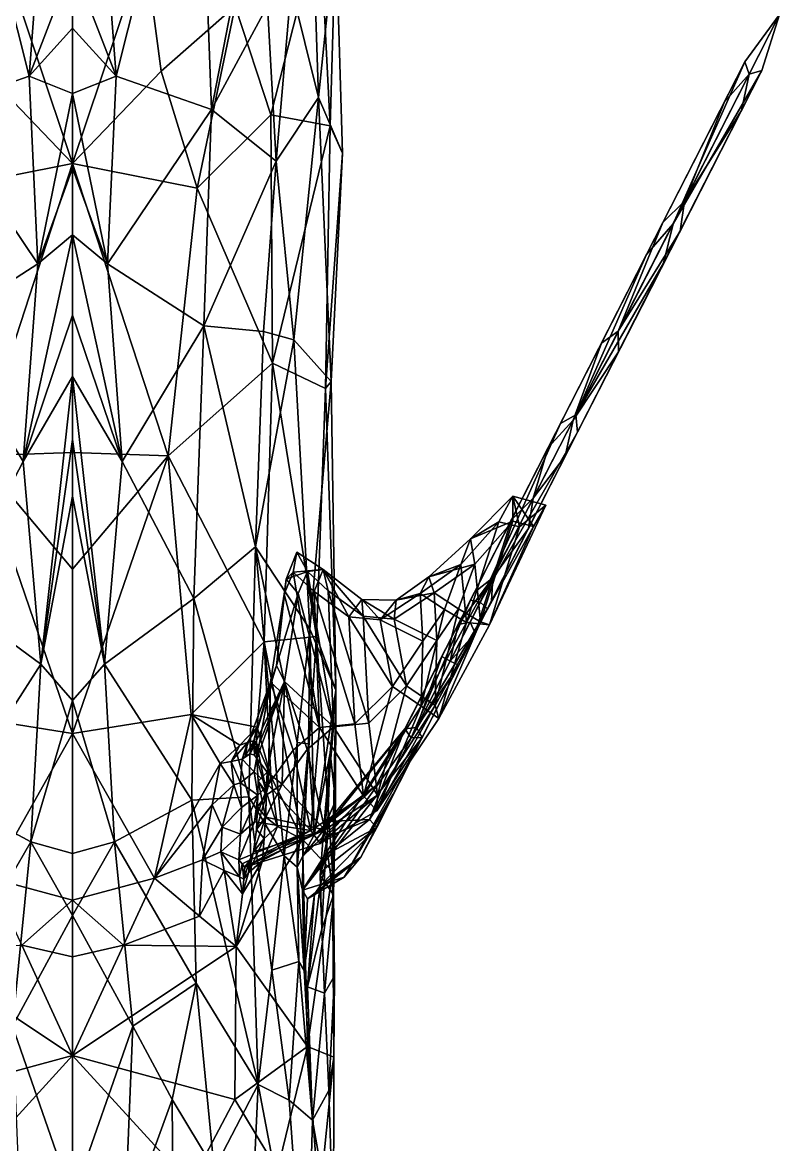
# Model space of a CAD drawing. Extents: x -0.15 to 0.15, y -0.47 to 0.85.
# Drawn here: x -0.011 to 0.1545, y -0.1722 to 0.0731 of the extents above; entities that cross this region are included whole.
import ezdxf

# ---------------------------------------------------------------- set-up
doc = ezdxf.new("R2010")
doc.units = 0
doc.layers.add('TUNA$LWO', color=1, linetype='CONTINUOUS')

msp = doc.modelspace()

# ---------------------------------------------------------------- linework, layer by layer
at = {"layer": 'TUNA$LWO'}
for points in [[(-0.02747, 0.13259, 0.13223), (-0.03038, 0.05407, 0.1362), (-0.00953, 0.06138, 0.15186)], [(-0.00591, 0.10879, 0.15127), (-0.02747, 0.13259, 0.13223), (-0.00953, 0.06138, 0.15186)], [(0.02747, 0.13259, 0.13223), (0.00591, 0.10879, 0.15127), (0.00953, 0.06138, 0.15186)], [(0.03038, 0.05407, 0.1362), (0.02747, 0.13259, 0.13223), (0.00953, 0.06138, 0.15186)], [(0.03038, 0.05407, 0.1362), (0.03942, 0.10058, 0.11634), (0.02747, 0.13259, 0.13223)], [(0.04775, 0.08079, 0.07328), (0.05374, 0.05671, 0.0304), (0.05166, 0.12051, 0.05011)], [(0.05374, 0.05671, 0.0304), (0.05756, 0.09347, -0.01357), (0.05166, 0.12051, 0.05011)], [(-0.00953, 0.06138, 0.15186), (0, 0.08597, 0.1848), (-0.00591, 0.10879, 0.15127)], [(0, 0.08597, 0.1848), (0.00953, 0.06138, 0.15186), (0.00591, 0.10879, 0.15127)], [(0.04261, 0.07676, 0.10163), (0.03942, 0.10058, 0.11634), (0.03038, 0.05407, 0.1362)], [(0, 0.0423, -0.14321), (-0.01579, 0.0894, -0.13267), (0, 0.10041, -0.13675)], [(0.01579, 0.0894, -0.13267), (0, 0.0423, -0.14321), (0, 0.10041, -0.13675)], [(0.0433, 0.05291, -0.10479), (0.03556, 0.07664, -0.12152), (0.05407, 0.09502, -0.07516)], [(0.05626, 0.05048, -0.06832), (0.0433, 0.05291, -0.10479), (0.05407, 0.09502, -0.07516)], [(0.05901, 0.04454, -0.02326), (0.05756, 0.09347, -0.01357), (0.05374, 0.05671, 0.0304)], [(0.05407, 0.09502, -0.07516), (0.05756, 0.09347, -0.01357), (0.05626, 0.05048, -0.06832)], [(0.05756, 0.09347, -0.01357), (0.05901, 0.04454, -0.02326), (0.05626, 0.05048, -0.06832)], [(-0.01579, 0.0894, -0.13267), (0, 0.0423, -0.14321), (-0.01938, 0.06244, -0.13326)], [(0, 0.0423, -0.14321), (0.01579, 0.0894, -0.13267), (0.01938, 0.06244, -0.13326)], [(0.03556, 0.07664, -0.12152), (0.01938, 0.06244, -0.13326), (0.01579, 0.0894, -0.13267)], [(0, 0.08597, 0.1848), (-0.00953, 0.06138, 0.15186), (0, 0.07188, 0.19219)], [(0.00953, 0.06138, 0.15186), (0, 0.08597, 0.1848), (0, 0.07188, 0.19219)], [(0.04448, 0.0428, 0.08713), (0.04775, 0.08079, 0.07328), (0.04261, 0.07676, 0.10163)], [(0.04448, 0.0428, 0.08713), (0.05374, 0.05671, 0.0304), (0.04775, 0.08079, 0.07328)], [(0.01938, 0.06244, -0.13326), (0.03556, 0.07664, -0.12152), (0.02723, 0.03691, -0.12889)], [(0.03556, 0.07664, -0.12152), (0.0433, 0.05291, -0.10479), (0.02723, 0.03691, -0.12889)], [(0.03038, 0.05407, 0.1362), (0.04448, 0.0428, 0.08713), (0.04261, 0.07676, 0.10163)], [(0.13124, 0.0291, 0.0443), (0.15453, 0.07481, 0.03822), (0.14695, 0.06453, 0.03646)], [(0.15453, 0.07481, 0.03822), (0.13124, 0.0291, 0.0443), (0.15067, 0.06263, 0.03646)], [(0.14695, 0.06453, 0.03646), (0.15453, 0.07481, 0.03822), (0.14789, 0.06177, 0.02557)], [(0.14789, 0.06177, 0.02557), (0.15453, 0.07481, 0.03822), (0.15067, 0.06263, 0.03646)], [(0, 0.05761, 0.20158), (0, 0.07188, 0.19219), (-0.00953, 0.06138, 0.15186)], [(0, 0.07188, 0.19219), (0, 0.05761, 0.20158), (0.00953, 0.06138, 0.15186)], [(0.14695, 0.06453, 0.03646), (0.12546, 0.02236, 0.03844), (0.13124, 0.0291, 0.0443)], [(0.14695, 0.06453, 0.03646), (0.14247, 0.05574, 0.02858), (0.12546, 0.02236, 0.03844)], [(0.14247, 0.05574, 0.02858), (0.14695, 0.06453, 0.03646), (0.14789, 0.06177, 0.02557)], [(-0.03038, 0.05407, 0.1362), (-0.00762, 0.02038, 0.15284), (-0.00953, 0.06138, 0.15186)], [(-0.02723, 0.03691, -0.12889), (-0.01938, 0.06244, -0.13326), (0, 0.0423, -0.14321)], [(-0.00762, 0.02038, 0.15284), (0, 0.05761, 0.20158), (-0.00953, 0.06138, 0.15186)], [(0.01938, 0.06244, -0.13326), (0.02723, 0.03691, -0.12889), (0, 0.0423, -0.14321)], [(0, 0.05761, 0.20158), (0.00762, 0.02038, 0.15284), (0.00953, 0.06138, 0.15186)], [(0.00762, 0.02038, 0.15284), (0.03038, 0.05407, 0.1362), (0.00953, 0.06138, 0.15186)], [(0.13124, 0.0291, 0.0443), (0.12919, 0.02046, 0.03844), (0.15067, 0.06263, 0.03646)], [(0.1462, 0.05384, 0.02858), (0.15067, 0.06263, 0.03646), (0.12919, 0.02046, 0.03844)], [(0.14247, 0.05574, 0.02858), (0.14789, 0.06177, 0.02557), (0.13377, 0.03406, 0.02027)], [(0.13377, 0.03406, 0.02027), (0.14789, 0.06177, 0.02557), (0.1462, 0.05384, 0.02858)], [(0.15067, 0.06263, 0.03646), (0.1462, 0.05384, 0.02858), (0.14789, 0.06177, 0.02557)], [(0, 0.05761, 0.20158), (-0.00762, 0.02038, 0.15284), (0, 0.04126, 0.21062)], [(0.00762, 0.02038, 0.15284), (0, 0.05761, 0.20158), (0, 0.04126, 0.21062)], [(0.04448, 0.0428, 0.08713), (0.04832, 0.00371, 0.05593), (0.05374, 0.05671, 0.0304)], [(0.05374, 0.05671, 0.0304), (0.04832, 0.00371, 0.05593), (0.05654, -0.00538, -0.00304)], [(0.05654, -0.00538, -0.00304), (0.05901, 0.04454, -0.02326), (0.05374, 0.05671, 0.0304)], [(-0.03038, 0.05407, 0.1362), (-0.02867, 0.00678, 0.13752), (-0.00762, 0.02038, 0.15284)], [(0.02867, 0.00678, 0.13752), (0.03038, 0.05407, 0.1362), (0.00762, 0.02038, 0.15284)], [(0.02867, 0.00678, 0.13752), (0.04448, 0.0428, 0.08713), (0.03038, 0.05407, 0.1362)], [(0.14247, 0.05574, 0.02858), (0.12904, 0.02939, 0.02463), (0.12546, 0.02236, 0.03844)], [(0.12904, 0.02939, 0.02463), (0.14247, 0.05574, 0.02858), (0.13377, 0.03406, 0.02027)], [(0.02723, 0.03691, -0.12889), (0.0433, 0.05291, -0.10479), (0.0437, -0.00137, -0.10881)], [(0.0437, -0.00137, -0.10881), (0.0433, 0.05291, -0.10479), (0.05626, 0.05048, -0.06832)], [(0.13277, 0.02749, 0.02463), (0.1462, 0.05384, 0.02858), (0.12919, 0.02046, 0.03844)], [(0.1462, 0.05384, 0.02858), (0.13277, 0.02749, 0.02463), (0.13377, 0.03406, 0.02027)], [(0.05526, -0.0069, -0.05713), (0.0437, -0.00137, -0.10881), (0.05626, 0.05048, -0.06832)], [(0.05901, 0.04454, -0.02326), (0.05526, -0.0069, -0.05713), (0.05626, 0.05048, -0.06832)], [(0.05526, -0.0069, -0.05713), (0.05901, 0.04454, -0.02326), (0.05654, -0.00538, -0.00304)], [(-0.02723, 0.03691, -0.12889), (0, 0.0423, -0.14321), (-0.02091, -0.02164, -0.13939)], [(0, 0.0423, -0.14321), (0, -0.02087, -0.15), (-0.02091, -0.02164, -0.13939)], [(0, 0.0423, -0.14321), (0.02723, 0.03691, -0.12889), (0.02091, -0.02164, -0.13939)], [(0, -0.02087, -0.15), (0, 0.0423, -0.14321), (0.02091, -0.02164, -0.13939)], [(0.04172, 0.00554, 0.09382), (0.04448, 0.0428, 0.08713), (0.02867, 0.00678, 0.13752)], [(0.04832, 0.00371, 0.05593), (0.04448, 0.0428, 0.08713), (0.04172, 0.00554, 0.09382)], [(0, 0.02667, 0.21784), (0, 0.04126, 0.21062), (-0.00762, 0.02038, 0.15284)], [(0, 0.04126, 0.21062), (0, 0.02667, 0.21784), (0.00762, 0.02038, 0.15284)], [(0.02723, 0.03691, -0.12889), (0.0437, -0.00137, -0.10881), (0.02091, -0.02164, -0.13939)], [(0.12904, 0.02939, 0.02463), (0.13377, 0.03406, 0.02027), (0.11926, 0.0056, 0.01388)], [(0.11926, 0.0056, 0.01388), (0.13377, 0.03406, 0.02027), (0.13277, 0.02749, 0.02463)], [(0.10998, -0.01263, 0.04653), (0.13124, 0.0291, 0.0443), (0.12546, 0.02236, 0.03844)], [(0.13124, 0.0291, 0.0443), (0.10998, -0.01263, 0.04653), (0.12919, 0.02046, 0.03844)], [(0.12066, 0.01295, 0.02829), (0.12904, 0.02939, 0.02463), (0.11561, 0.00303, 0.01674)], [(0.11561, 0.00303, 0.01674), (0.12904, 0.02939, 0.02463), (0.11926, 0.0056, 0.01388)], [(0.13277, 0.02749, 0.02463), (0.11934, 0.00114, 0.01674), (0.11926, 0.0056, 0.01388)], [(0.13277, 0.02749, 0.02463), (0.12439, 0.01105, 0.02829), (0.11934, 0.00114, 0.01674)], [(0.12904, 0.02939, 0.02463), (0.12066, 0.01295, 0.02829), (0.12546, 0.02236, 0.03844)], [(0.12439, 0.01105, 0.02829), (0.13277, 0.02749, 0.02463), (0.12919, 0.02046, 0.03844)], [(0, 0.02667, 0.21784), (-0.01083, -0.02284, 0.15258), (0, 0.00914, 0.23393)], [(-0.01083, -0.02284, 0.15258), (0, 0.02667, 0.21784), (-0.00762, 0.02038, 0.15284)], [(0.01083, -0.02284, 0.15258), (0, 0.02667, 0.21784), (0, 0.00914, 0.23393)], [(0, 0.02667, 0.21784), (0.01083, -0.02284, 0.15258), (0.00762, 0.02038, 0.15284)], [(0.12546, 0.02236, 0.03844), (0.12066, 0.01295, 0.02829), (0.10666, -0.01454, 0.04041)], [(0.12546, 0.02236, 0.03844), (0.10666, -0.01454, 0.04041), (0.10998, -0.01263, 0.04653)], [(-0.01083, -0.02284, 0.15258), (-0.00762, 0.02038, 0.15284), (-0.02867, 0.00678, 0.13752)], [(0.00762, 0.02038, 0.15284), (0.01083, -0.02284, 0.15258), (0.02867, 0.00678, 0.13752)], [(0.10998, -0.01263, 0.04653), (0.11039, -0.01643, 0.04041), (0.12919, 0.02046, 0.03844)], [(0.12439, 0.01105, 0.02829), (0.12919, 0.02046, 0.03844), (0.11039, -0.01643, 0.04041)], [(0.12066, 0.01295, 0.02829), (0.11235, -0.00337, 0.02756), (0.10666, -0.01454, 0.04041)], [(0.11235, -0.00337, 0.02756), (0.12066, 0.01295, 0.02829), (0.11561, 0.00303, 0.01674)], [(0.11608, -0.00527, 0.02756), (0.12439, 0.01105, 0.02829), (0.11039, -0.01643, 0.04041)], [(0.12439, 0.01105, 0.02829), (0.11608, -0.00527, 0.02756), (0.11934, 0.00114, 0.01674)], [(0, -0.00426, 0.24306), (0, 0.00914, 0.23393), (-0.01083, -0.02284, 0.15258)], [(0, 0.00914, 0.23393), (0, -0.00426, 0.24306), (0.01083, -0.02284, 0.15258)], [(-0.02867, 0.00678, 0.13752), (-0.02652, -0.05279, 0.1374), (-0.01083, -0.02284, 0.15258)], [(0.02652, -0.05279, 0.1374), (0.02867, 0.00678, 0.13752), (0.01083, -0.02284, 0.15258)], [(0.02652, -0.05279, 0.1374), (0.03999, -0.04154, 0.09772), (0.02867, 0.00678, 0.13752)], [(0.02867, 0.00678, 0.13752), (0.03999, -0.04154, 0.09772), (0.04172, 0.00554, 0.09382)], [(0.04172, 0.00554, 0.09382), (0.03999, -0.04154, 0.09772), (0.04832, 0.00371, 0.05593)], [(0.11561, 0.00303, 0.01674), (0.11926, 0.0056, 0.01388), (0.10938, -0.01381, 0.00792)], [(0.10938, -0.01381, 0.00792), (0.11926, 0.0056, 0.01388), (0.11934, 0.00114, 0.01674)], [(0.04832, 0.00371, 0.05593), (0.03999, -0.04154, 0.09772), (0.05186, -0.05951, 0.02652)], [(0.05654, -0.00538, -0.00304), (0.04832, 0.00371, 0.05593), (0.05186, -0.05951, 0.02652)], [(0.11235, -0.00337, 0.02756), (0.11561, 0.00303, 0.01674), (0.10397, -0.01981, 0.00886)], [(0.10397, -0.01981, 0.00886), (0.11561, 0.00303, 0.01674), (0.10938, -0.01381, 0.00792)], [(0.1077, -0.02171, 0.00886), (0.11934, 0.00114, 0.01674), (0.11608, -0.00527, 0.02756)], [(0.11934, 0.00114, 0.01674), (0.1077, -0.02171, 0.00886), (0.10938, -0.01381, 0.00792)], [(0.0437, -0.00137, -0.10881), (0.04185, -0.06225, -0.12716), (0.02091, -0.02164, -0.13939)], [(0.04185, -0.06225, -0.12716), (0.0437, -0.00137, -0.10881), (0.05329, -0.06112, -0.09154)], [(0.05329, -0.06112, -0.09154), (0.0437, -0.00137, -0.10881), (0.05526, -0.0069, -0.05713)], [(-0.00693, -0.06716, 0.15147), (0, -0.00426, 0.24306), (-0.01083, -0.02284, 0.15258)], [(0, -0.00426, 0.24306), (-0.00693, -0.06716, 0.15147), (0, -0.01804, 0.25311)], [(0, -0.00426, 0.24306), (0.00693, -0.06716, 0.15147), (0.01083, -0.02284, 0.15258)], [(0.00693, -0.06716, 0.15147), (0, -0.00426, 0.24306), (0, -0.01804, 0.25311)], [(0.10397, -0.01981, 0.00886), (0.10171, -0.02424, 0.02697), (0.11235, -0.00337, 0.02756)], [(0.11235, -0.00337, 0.02756), (0.10171, -0.02424, 0.02697), (0.10666, -0.01454, 0.04041)], [(0.05186, -0.05951, 0.02652), (0.05751, -0.07287, -0.03449), (0.05654, -0.00538, -0.00304)], [(0.05526, -0.0069, -0.05713), (0.05751, -0.07287, -0.03449), (0.05329, -0.06112, -0.09154)], [(0.05654, -0.00538, -0.00304), (0.05751, -0.07287, -0.03449), (0.05526, -0.0069, -0.05713)], [(0.11608, -0.00527, 0.02756), (0.10544, -0.02614, 0.02697), (0.1077, -0.02171, 0.00886)], [(0.10544, -0.02614, 0.02697), (0.11608, -0.00527, 0.02756), (0.11039, -0.01643, 0.04041)], [(0.10666, -0.01454, 0.04041), (0.10171, -0.02424, 0.02697), (0.08697, -0.05319, 0.04041)], [(0.10666, -0.01454, 0.04041), (0.08697, -0.05319, 0.04041), (0.08909, -0.05362, 0.04568)], [(0.08909, -0.05362, 0.04568), (0.10998, -0.01263, 0.04653), (0.10666, -0.01454, 0.04041)], [(0.10998, -0.01263, 0.04653), (0.08909, -0.05362, 0.04568), (0.11039, -0.01643, 0.04041)], [(0.10397, -0.01981, 0.00886), (0.10938, -0.01381, 0.00792), (0.10068, -0.03089, -0.00599)], [(0.10068, -0.03089, -0.00599), (0.10938, -0.01381, 0.00792), (0.1077, -0.02171, 0.00886)], [(0.08909, -0.05362, 0.04568), (0.09069, -0.05509, 0.04041), (0.11039, -0.01643, 0.04041)], [(0.10544, -0.02614, 0.02697), (0.11039, -0.01643, 0.04041), (0.09069, -0.05509, 0.04041)], [(0, -0.01804, 0.25311), (-0.00693, -0.06716, 0.15147), (0, -0.03041, 0.26406)], [(0.00693, -0.06716, 0.15147), (0, -0.01804, 0.25311), (0, -0.03041, 0.26406)], [(-0.02594, -0.07816, -0.14204), (-0.02091, -0.02164, -0.13939), (0, -0.08231, -0.14995)], [(0, -0.02087, -0.15), (0, -0.0464, -0.14998), (-0.02091, -0.02164, -0.13939)], [(0, -0.08231, -0.14995), (-0.02091, -0.02164, -0.13939), (0, -0.0464, -0.14998)], [(0, -0.0464, -0.14998), (0, -0.02087, -0.15), (0.02091, -0.02164, -0.13939)], [(0.02091, -0.02164, -0.13939), (0, -0.08231, -0.14995), (0, -0.0464, -0.14998)], [(0.02091, -0.02164, -0.13939), (0.02594, -0.07816, -0.14204), (0, -0.08231, -0.14995)], [(0.02091, -0.02164, -0.13939), (0.04185, -0.06225, -0.12716), (0.02594, -0.07816, -0.14204)], [(0.10171, -0.02424, 0.02697), (0.10397, -0.01981, 0.00886), (0.09592, -0.03562, -0.00495)], [(0.09592, -0.03562, -0.00495), (0.10397, -0.01981, 0.00886), (0.10068, -0.03089, -0.00599)], [(0.1077, -0.02171, 0.00886), (0.10544, -0.02614, 0.02697), (0.09964, -0.03752, -0.00495)], [(0.1077, -0.02171, 0.00886), (0.09964, -0.03752, -0.00495), (0.10068, -0.03089, -0.00599)], [(-0.01083, -0.02284, 0.15258), (-0.02652, -0.05279, 0.1374), (-0.00693, -0.06716, 0.15147)], [(0.02652, -0.05279, 0.1374), (0.01083, -0.02284, 0.15258), (0.00693, -0.06716, 0.15147)], [(0.10171, -0.02424, 0.02697), (0.09034, -0.04657, 0.02221), (0.08697, -0.05319, 0.04041)], [(0.09592, -0.03562, -0.00495), (0.09034, -0.04657, 0.02221), (0.10171, -0.02424, 0.02697)], [(0.09407, -0.04846, 0.02221), (0.10544, -0.02614, 0.02697), (0.09069, -0.05509, 0.04041)], [(0.09407, -0.04846, 0.02221), (0.09964, -0.03752, -0.00495), (0.10544, -0.02614, 0.02697)], [(0, -0.03041, 0.26406), (-0.00693, -0.06716, 0.15147), (0, -0.0751, 0.21937)], [(0, -0.03041, 0.26406), (0, -0.0751, 0.21937), (0, -0.04281, 0.26857)], [(0.00693, -0.06716, 0.15147), (0, -0.03041, 0.26406), (0, -0.0751, 0.21937)], [(0.09624, -0.03043, -0.25449), (0.09318, -0.03605, -0.2517), (0.087, -0.03975, -0.23535)], [(0.09624, -0.03043, -0.25449), (0.087, -0.03975, -0.23535), (0.09622, -0.03592, -0.25012)], [(0.09592, -0.03562, -0.00495), (0.10068, -0.03089, -0.00599), (0.09183, -0.04825, -0.03046)], [(0.09183, -0.04825, -0.03046), (0.10068, -0.03089, -0.00599), (0.09964, -0.03752, -0.00495)], [(0.09771, -0.03716, -0.26053), (0.09318, -0.03605, -0.2517), (0.09624, -0.03043, -0.25449)], [(0.09622, -0.03592, -0.25012), (0.10075, -0.03703, -0.25894), (0.09624, -0.03043, -0.25449)], [(0.10347, -0.0324, -0.26857), (0.09771, -0.03716, -0.26053), (0.09624, -0.03043, -0.25449)], [(0.10347, -0.0324, -0.26857), (0.09624, -0.03043, -0.25449), (0.10075, -0.03703, -0.25894)], [(0.10347, -0.0324, -0.26857), (0.09109, -0.05853, -0.24158), (0.09771, -0.03716, -0.26053)], [(0.09109, -0.05853, -0.24158), (0.10347, -0.0324, -0.26857), (0.10075, -0.03703, -0.25894)], [(0.09318, -0.03605, -0.2517), (0.08489, -0.0454, -0.23443), (0.087, -0.03975, -0.23535)], [(0.08489, -0.0454, -0.23443), (0.09318, -0.03605, -0.2517), (0.08613, -0.05803, -0.23564)], [(0.09318, -0.03605, -0.2517), (0.09771, -0.03716, -0.26053), (0.08613, -0.05803, -0.23564)], [(0.08793, -0.04526, -0.23285), (0.09622, -0.03592, -0.25012), (0.087, -0.03975, -0.23535)], [(0.09034, -0.04657, 0.02221), (0.09592, -0.03562, -0.00495), (0.08786, -0.05143, -0.02664)], [(0.08786, -0.05143, -0.02664), (0.09592, -0.03562, -0.00495), (0.09183, -0.04825, -0.03046)], [(0.09622, -0.03592, -0.25012), (0.08793, -0.04526, -0.23285), (0.08918, -0.05789, -0.23407)], [(0.10075, -0.03703, -0.25894), (0.09622, -0.03592, -0.25012), (0.08918, -0.05789, -0.23407)], [(0.08613, -0.05803, -0.23564), (0.09771, -0.03716, -0.26053), (0.09109, -0.05853, -0.24158)], [(0.08918, -0.05789, -0.23407), (0.09109, -0.05853, -0.24158), (0.10075, -0.03703, -0.25894)], [(0.09964, -0.03752, -0.00495), (0.09407, -0.04846, 0.02221), (0.09159, -0.05333, -0.02664)], [(0.09964, -0.03752, -0.00495), (0.09159, -0.05333, -0.02664), (0.09183, -0.04825, -0.03046)], [(0.0385, -0.09617, 0.09158), (0.03999, -0.04154, 0.09772), (0.02652, -0.05279, 0.1374)], [(0.04621, -0.10903, 0.05367), (0.03999, -0.04154, 0.09772), (0.0385, -0.09617, 0.09158)], [(0.03999, -0.04154, 0.09772), (0.04621, -0.10903, 0.05367), (0.04909, -0.08427, 0.0401)], [(0.04909, -0.08427, 0.0401), (0.05186, -0.05951, 0.02652), (0.03999, -0.04154, 0.09772)], [(0.087, -0.03975, -0.23535), (0.08489, -0.0454, -0.23443), (0.07788, -0.04804, -0.21654)], [(0.087, -0.03975, -0.23535), (0.07788, -0.04804, -0.21654), (0.08793, -0.04526, -0.23285)], [(0.04901, -0.04269, -0.16012), (0.04823, -0.04701, -0.16196), (0.04665, -0.0486, -0.15487)], [(0.04901, -0.04269, -0.16012), (0.04665, -0.0486, -0.15487), (0.05134, -0.04688, -0.1605)], [(0.04901, -0.04269, -0.16012), (0.05475, -0.04648, -0.17107), (0.04823, -0.04701, -0.16196)], [(0.05475, -0.04648, -0.17107), (0.04901, -0.04269, -0.16012), (0.05134, -0.04688, -0.1605)], [(0.05277, -0.05127, -0.17049), (0.04823, -0.04701, -0.16196), (0.05475, -0.04648, -0.17107)], [(0.05587, -0.05114, -0.16902), (0.05475, -0.04648, -0.17107), (0.05134, -0.04688, -0.1605)], [(0.0604, -0.05682, -0.185), (0.05277, -0.05127, -0.17049), (0.05475, -0.04648, -0.17107)], [(0.06324, -0.053, -0.18717), (0.0604, -0.05682, -0.185), (0.05475, -0.04648, -0.17107)], [(0.05587, -0.05114, -0.16902), (0.06348, -0.05667, -0.18349), (0.05475, -0.04648, -0.17107)], [(0.06324, -0.053, -0.18717), (0.05475, -0.04648, -0.17107), (0.06348, -0.05667, -0.18349)], [(0.08489, -0.0454, -0.23443), (0.0813, -0.05523, -0.22638), (0.07599, -0.05172, -0.21625)], [(0.08489, -0.0454, -0.23443), (0.07599, -0.05172, -0.21625), (0.07788, -0.04804, -0.21654)], [(0.07904, -0.05157, -0.21469), (0.08793, -0.04526, -0.23285), (0.07788, -0.04804, -0.21654)], [(0.08434, -0.05509, -0.22481), (0.08793, -0.04526, -0.23285), (0.07904, -0.05157, -0.21469)], [(0.0813, -0.05523, -0.22638), (0.08489, -0.0454, -0.23443), (0.08613, -0.05803, -0.23564)], [(0.08697, -0.05319, 0.04041), (0.09034, -0.04657, 0.02221), (0.08148, -0.06396, 0.00981)], [(0.08148, -0.06396, 0.00981), (0.09034, -0.04657, 0.02221), (0.08786, -0.05143, -0.02664)], [(0.08793, -0.04526, -0.23285), (0.08434, -0.05509, -0.22481), (0.08918, -0.05789, -0.23407)], [(0.04665, -0.0486, -0.15487), (0.04622, -0.05184, -0.15751), (0.04455, -0.06746, -0.14889)], [(0.04665, -0.0486, -0.15487), (0.04455, -0.06746, -0.14889), (0.04932, -0.05171, -0.15605)], [(0.05397, -0.08101, -0.16995), (0.04622, -0.05184, -0.15751), (0.04823, -0.04701, -0.16196)], [(0.04823, -0.04701, -0.16196), (0.04622, -0.05184, -0.15751), (0.04665, -0.0486, -0.15487)], [(0.04932, -0.05171, -0.15605), (0.05134, -0.04688, -0.1605), (0.04665, -0.0486, -0.15487)], [(0.05277, -0.05127, -0.17049), (0.05397, -0.08101, -0.16995), (0.04823, -0.04701, -0.16196)], [(0.04932, -0.05171, -0.15605), (0.05704, -0.08087, -0.16843), (0.05134, -0.04688, -0.1605)], [(0.05704, -0.08087, -0.16843), (0.05587, -0.05114, -0.16902), (0.05134, -0.04688, -0.1605)], [(0.07788, -0.04804, -0.21654), (0.07599, -0.05172, -0.21625), (0.07074, -0.0532, -0.20195)], [(0.07788, -0.04804, -0.21654), (0.07074, -0.0532, -0.20195), (0.07904, -0.05157, -0.21469)], [(0.09183, -0.04825, -0.03046), (0.08688, -0.05796, -0.04357), (0.08428, -0.05846, -0.03847)], [(0.08428, -0.05846, -0.03847), (0.08786, -0.05143, -0.02664), (0.09183, -0.04825, -0.03046)], [(0.0852, -0.06586, 0.00981), (0.09407, -0.04846, 0.02221), (0.09069, -0.05509, 0.04041)], [(0.09407, -0.04846, 0.02221), (0.0852, -0.06586, 0.00981), (0.09159, -0.05333, -0.02664)], [(0.08688, -0.05796, -0.04357), (0.09183, -0.04825, -0.03046), (0.08801, -0.06036, -0.03847)], [(0.09183, -0.04825, -0.03046), (0.09159, -0.05333, -0.02664), (0.08801, -0.06036, -0.03847)], [(0.06167, -0.08022, -0.18521), (0.05397, -0.08101, -0.16995), (0.05277, -0.05127, -0.17049)], [(0.0604, -0.05682, -0.185), (0.06167, -0.08022, -0.18521), (0.05277, -0.05127, -0.17049)], [(0.05704, -0.08087, -0.16843), (0.06473, -0.08007, -0.18367), (0.05587, -0.05114, -0.16902)], [(0.06473, -0.08007, -0.18367), (0.06348, -0.05667, -0.18349), (0.05587, -0.05114, -0.16902)], [(0.08148, -0.06396, 0.00981), (0.08786, -0.05143, -0.02664), (0.08428, -0.05846, -0.03847)], [(-0.00693, -0.06716, 0.15147), (-0.02652, -0.05279, 0.1374), (-0.02608, -0.0969, 0.13564)], [(0.02652, -0.05279, 0.1374), (0.00693, -0.06716, 0.15147), (0.02608, -0.0969, 0.13564)], [(0.02608, -0.0969, 0.13564), (0.0385, -0.09617, 0.09158), (0.02652, -0.05279, 0.1374)], [(0.04622, -0.05184, -0.15751), (0.05397, -0.08101, -0.16995), (0.04326, -0.07108, -0.14979)], [(0.04622, -0.05184, -0.15751), (0.04326, -0.07108, -0.14979), (0.04455, -0.06746, -0.14889)], [(0.04634, -0.07094, -0.14829), (0.04932, -0.05171, -0.15605), (0.04455, -0.06746, -0.14889)], [(0.04932, -0.05171, -0.15605), (0.04634, -0.07094, -0.14829), (0.05704, -0.08087, -0.16843)], [(0.06724, -0.05747, -0.19843), (0.0604, -0.05682, -0.185), (0.06324, -0.053, -0.18717)], [(0.07074, -0.0532, -0.20195), (0.06724, -0.05747, -0.19843), (0.06324, -0.053, -0.18717)], [(0.06348, -0.05667, -0.18349), (0.0703, -0.05732, -0.19689), (0.06324, -0.053, -0.18717)], [(0.07074, -0.0532, -0.20195), (0.06324, -0.053, -0.18717), (0.0703, -0.05732, -0.19689)], [(0.07599, -0.05172, -0.21625), (0.07658, -0.06216, -0.2164), (0.06724, -0.05747, -0.19843)], [(0.07599, -0.05172, -0.21625), (0.06724, -0.05747, -0.19843), (0.07074, -0.0532, -0.20195)], [(0.07904, -0.05157, -0.21469), (0.0703, -0.05732, -0.19689), (0.07963, -0.06201, -0.21484)], [(0.0703, -0.05732, -0.19689), (0.07904, -0.05157, -0.21469), (0.07074, -0.0532, -0.20195)], [(0.08148, -0.06396, 0.00981), (0.07264, -0.0813, 0.03055), (0.08697, -0.05319, 0.04041)], [(0.08697, -0.05319, 0.04041), (0.07264, -0.0813, 0.03055), (0.07401, -0.08323, 0.03412)], [(0.07401, -0.08323, 0.03412), (0.08909, -0.05362, 0.04568), (0.08697, -0.05319, 0.04041)], [(0.08909, -0.05362, 0.04568), (0.07401, -0.08323, 0.03412), (0.09069, -0.05509, 0.04041)], [(0.0813, -0.05523, -0.22638), (0.07658, -0.06216, -0.2164), (0.07599, -0.05172, -0.21625)], [(0.07963, -0.06201, -0.21484), (0.08434, -0.05509, -0.22481), (0.07904, -0.05157, -0.21469)], [(0.09159, -0.05333, -0.02664), (0.0852, -0.06586, 0.00981), (0.08801, -0.06036, -0.03847)], [(0.07401, -0.08323, 0.03412), (0.07637, -0.0832, 0.03055), (0.09069, -0.05509, 0.04041)], [(0.07658, -0.06216, -0.2164), (0.0813, -0.05523, -0.22638), (0.07617, -0.07632, -0.21421)], [(0.0813, -0.05523, -0.22638), (0.08613, -0.05803, -0.23564), (0.07617, -0.07632, -0.21421)], [(0.09069, -0.05509, 0.04041), (0.07637, -0.0832, 0.03055), (0.0852, -0.06586, 0.00981)], [(0.08918, -0.05789, -0.23407), (0.08434, -0.05509, -0.22481), (0.07923, -0.07617, -0.21266)], [(0.08434, -0.05509, -0.22481), (0.07963, -0.06201, -0.21484), (0.07923, -0.07617, -0.21266)], [(0.06167, -0.08022, -0.18521), (0.0604, -0.05682, -0.185), (0.06991, -0.07205, -0.20227)], [(0.06724, -0.05747, -0.19843), (0.06991, -0.07205, -0.20227), (0.0604, -0.05682, -0.185)], [(0.06348, -0.05667, -0.18349), (0.06473, -0.08007, -0.18367), (0.07297, -0.0719, -0.20072)], [(0.07297, -0.0719, -0.20072), (0.0703, -0.05732, -0.19689), (0.06348, -0.05667, -0.18349)], [(0.06991, -0.07205, -0.20227), (0.06724, -0.05747, -0.19843), (0.07658, -0.06216, -0.2164)], [(0.07297, -0.0719, -0.20072), (0.07963, -0.06201, -0.21484), (0.0703, -0.05732, -0.19689)], [(0.07617, -0.07632, -0.21421), (0.08613, -0.05803, -0.23564), (0.08002, -0.07901, -0.21774)], [(0.07923, -0.07617, -0.21266), (0.08002, -0.07901, -0.21774), (0.08918, -0.05789, -0.23407)], [(0.08002, -0.07901, -0.21774), (0.09109, -0.05853, -0.24158), (0.08918, -0.05789, -0.23407)], [(0.09109, -0.05853, -0.24158), (0.08002, -0.07901, -0.21774), (0.08613, -0.05803, -0.23564)], [(0.0807, -0.06549, -0.0365), (0.08148, -0.06396, 0.00981), (0.08428, -0.05846, -0.03847)], [(0.0807, -0.06549, -0.0365), (0.08428, -0.05846, -0.03847), (0.08252, -0.06653, -0.04122)], [(0.08428, -0.05846, -0.03847), (0.08688, -0.05796, -0.04357), (0.08252, -0.06653, -0.04122)], [(0.08252, -0.06653, -0.04122), (0.08688, -0.05796, -0.04357), (0.08801, -0.06036, -0.03847)], [(0.05027, -0.1054, -0.11404), (0.04185, -0.06225, -0.12716), (0.05329, -0.06112, -0.09154)], [(0.04909, -0.08427, 0.0401), (0.05156, -0.0846, 0.02022), (0.05186, -0.05951, 0.02652)], [(0.05678, -0.11248, -0.07312), (0.05027, -0.1054, -0.11404), (0.05329, -0.06112, -0.09154)], [(0.05186, -0.05951, 0.02652), (0.05156, -0.0846, 0.02022), (0.05277, -0.10445, 0.00211)], [(0.05277, -0.10445, 0.00211), (0.05751, -0.07287, -0.03449), (0.05186, -0.05951, 0.02652)], [(0.05329, -0.06112, -0.09154), (0.05751, -0.07287, -0.03449), (0.05678, -0.11248, -0.07312)], [(0.08801, -0.06036, -0.03847), (0.08443, -0.06739, -0.0365), (0.08252, -0.06653, -0.04122)], [(0.0852, -0.06586, 0.00981), (0.08443, -0.06739, -0.0365), (0.08801, -0.06036, -0.03847)], [(0.04185, -0.06225, -0.12716), (0.04033, -0.08094, -0.13145), (0.02594, -0.07816, -0.14204)], [(0.04185, -0.06225, -0.12716), (0.04331, -0.09172, -0.12888), (0.04033, -0.08094, -0.13145)], [(0.05027, -0.1054, -0.11404), (0.04331, -0.09172, -0.12888), (0.04185, -0.06225, -0.12716)], [(0.06991, -0.07205, -0.20227), (0.07658, -0.06216, -0.2164), (0.07617, -0.07632, -0.21421)], [(0.07963, -0.06201, -0.21484), (0.07297, -0.0719, -0.20072), (0.07923, -0.07617, -0.21266)], [(0.08148, -0.06396, 0.00981), (0.0807, -0.06549, -0.0365), (0.07264, -0.0813, -0.01875)], [(0.07264, -0.0813, -0.01875), (0.07398, -0.07867, 0.00615), (0.08148, -0.06396, 0.00981)], [(0.08148, -0.06396, 0.00981), (0.07398, -0.07867, 0.00615), (0.07264, -0.0813, 0.03055)], [(0.07264, -0.0813, -0.01875), (0.0807, -0.06549, -0.0365), (0.07515, -0.08098, -0.02327)], [(0.0807, -0.06549, -0.0365), (0.08252, -0.06653, -0.04122), (0.07515, -0.08098, -0.02327)], [(0.07637, -0.0832, -0.01875), (0.08443, -0.06739, -0.0365), (0.0852, -0.06586, 0.00981)], [(0.0852, -0.06586, 0.00981), (0.07771, -0.08057, 0.00615), (0.07637, -0.0832, -0.01875)], [(0.07771, -0.08057, 0.00615), (0.0852, -0.06586, 0.00981), (0.07637, -0.0832, 0.03055)], [(-0.00917, -0.10595, 0.15106), (-0.00693, -0.06716, 0.15147), (-0.02608, -0.0969, 0.13564)], [(-0.00917, -0.10595, 0.15106), (0, -0.0751, 0.21937), (-0.00693, -0.06716, 0.15147)], [(0, -0.0751, 0.21937), (0.00917, -0.10595, 0.15106), (0.00693, -0.06716, 0.15147)], [(0.00693, -0.06716, 0.15147), (0.00917, -0.10595, 0.15106), (0.02608, -0.0969, 0.13564)], [(0.04455, -0.06746, -0.14889), (0.04326, -0.07108, -0.14979), (0.03881, -0.08677, -0.13466)], [(0.04455, -0.06746, -0.14889), (0.03881, -0.08677, -0.13466), (0.04634, -0.07094, -0.14829)], [(0.07515, -0.08098, -0.02327), (0.08252, -0.06653, -0.04122), (0.08443, -0.06739, -0.0365)], [(0.08443, -0.06739, -0.0365), (0.07637, -0.0832, -0.01875), (0.07515, -0.08098, -0.02327)], [(0.03971, -0.09065, -0.14104), (0.03709, -0.08794, -0.13529), (0.04326, -0.07108, -0.14979)], [(0.03881, -0.08677, -0.13466), (0.04326, -0.07108, -0.14979), (0.03709, -0.08794, -0.13529)], [(0.04634, -0.07094, -0.14829), (0.03881, -0.08677, -0.13466), (0.03972, -0.08702, -0.13411)], [(0.04273, -0.09351, -0.14655), (0.03971, -0.09065, -0.14104), (0.04326, -0.07108, -0.14979)], [(0.03972, -0.08702, -0.13411), (0.04023, -0.08779, -0.13361), (0.04634, -0.07094, -0.14829)], [(0.04023, -0.08779, -0.13361), (0.04253, -0.09073, -0.13938), (0.04634, -0.07094, -0.14829)], [(0.04253, -0.09073, -0.13938), (0.04579, -0.09337, -0.14501), (0.04634, -0.07094, -0.14829)], [(0.0482, -0.08594, -0.15809), (0.04273, -0.09351, -0.14655), (0.04326, -0.07108, -0.14979)], [(0.0482, -0.08594, -0.15809), (0.04326, -0.07108, -0.14979), (0.05397, -0.08101, -0.16995)], [(0.04579, -0.09337, -0.14501), (0.05127, -0.08579, -0.15657), (0.04634, -0.07094, -0.14829)], [(0.05127, -0.08579, -0.15657), (0.05704, -0.08087, -0.16843), (0.04634, -0.07094, -0.14829)], [(0.0563, -0.08655, -0.02261), (0.05751, -0.07287, -0.03449), (0.05277, -0.10445, 0.00211)], [(0.0563, -0.08655, -0.02261), (0.05749, -0.09699, -0.03356), (0.05751, -0.07287, -0.03449)], [(0.05678, -0.11248, -0.07312), (0.05751, -0.07287, -0.03449), (0.05749, -0.09699, -0.03356)], [(0.06167, -0.08022, -0.18521), (0.06991, -0.07205, -0.20227), (0.06357, -0.09594, -0.18743)], [(0.06991, -0.07205, -0.20227), (0.07617, -0.07632, -0.21421), (0.06357, -0.09594, -0.18743)], [(0.07297, -0.0719, -0.20072), (0.06473, -0.08007, -0.18367), (0.06663, -0.09579, -0.18588)], [(0.07923, -0.07617, -0.21266), (0.07297, -0.0719, -0.20072), (0.06663, -0.09579, -0.18588)], [(-0.00917, -0.10595, 0.15106), (0, -0.10854, 0.16395), (0, -0.0751, 0.21937)], [(0, -0.10854, 0.16395), (0.00917, -0.10595, 0.15106), (0, -0.0751, 0.21937)], [(-0.02594, -0.07816, -0.14204), (0, -0.08231, -0.14995), (-0.01787, -0.11396, -0.14233)], [(0, -0.08231, -0.14995), (0.02594, -0.07816, -0.14204), (0.01787, -0.11396, -0.14233)], [(0.02594, -0.07816, -0.14204), (0.03222, -0.0889, -0.13876), (0.01787, -0.11396, -0.14233)], [(0.03655, -0.08487, -0.13549), (0.02594, -0.07816, -0.14204), (0.04033, -0.08094, -0.13145)], [(0.02594, -0.07816, -0.14204), (0.03655, -0.08487, -0.13549), (0.03222, -0.0889, -0.13876)], [(0.06357, -0.09594, -0.18743), (0.07617, -0.07632, -0.21421), (0.06649, -0.0992, -0.18907)], [(0.06663, -0.09579, -0.18588), (0.06649, -0.0992, -0.18907), (0.07923, -0.07617, -0.21266)], [(0.06649, -0.0992, -0.18907), (0.08002, -0.07901, -0.21774), (0.07923, -0.07617, -0.21266)], [(0.08002, -0.07901, -0.21774), (0.06649, -0.0992, -0.18907), (0.07617, -0.07632, -0.21421)], [(0.05704, -0.08087, -0.16843), (0.05127, -0.08579, -0.15657), (0.05516, -0.10334, -0.16251)], [(0.06167, -0.08022, -0.18521), (0.06357, -0.09594, -0.18743), (0.05397, -0.08101, -0.16995)], [(0.05516, -0.10334, -0.16251), (0.06663, -0.09579, -0.18588), (0.05704, -0.08087, -0.16843)], [(0.06473, -0.08007, -0.18367), (0.05704, -0.08087, -0.16843), (0.06663, -0.09579, -0.18588)], [(0.06633, -0.09369, 0.00653), (0.07398, -0.07867, 0.00615), (0.07264, -0.0813, -0.01875)], [(0.07398, -0.07867, 0.00615), (0.06633, -0.09369, 0.00653), (0.07264, -0.0813, 0.03055)], [(0.07771, -0.08057, 0.00615), (0.07006, -0.09559, 0.00653), (0.07637, -0.0832, -0.01875)], [(0.07006, -0.09559, 0.00653), (0.07771, -0.08057, 0.00615), (0.07637, -0.0832, 0.03055)], [(0, -0.08231, -0.14995), (0, -0.11877, -0.14556), (-0.01787, -0.11396, -0.14233)], [(0, -0.11877, -0.14556), (0, -0.08231, -0.14995), (0.01787, -0.11396, -0.14233)], [(0.03824, -0.08426, -0.13367), (0.03655, -0.08487, -0.13549), (0.04033, -0.08094, -0.13145)], [(0.03962, -0.08389, -0.13302), (0.03824, -0.08426, -0.13367), (0.04033, -0.08094, -0.13145)], [(0.04022, -0.08437, -0.1325), (0.03962, -0.08389, -0.13302), (0.04033, -0.08094, -0.13145)], [(0.04331, -0.09172, -0.12888), (0.04022, -0.08437, -0.1325), (0.04033, -0.08094, -0.13145)], [(0.0482, -0.08594, -0.15809), (0.05397, -0.08101, -0.16995), (0.0521, -0.10349, -0.16406)], [(0.05022, -0.11656, 0.01635), (0.07401, -0.08323, 0.03412), (0.07264, -0.0813, 0.03055)], [(0.05034, -0.10914, 0.01394), (0.05022, -0.11656, 0.01635), (0.07264, -0.0813, 0.03055)], [(0.05022, -0.11656, 0.01635), (0.05936, -0.11373, 0.01224), (0.07637, -0.0832, 0.03055)], [(0.07401, -0.08323, 0.03412), (0.05022, -0.11656, 0.01635), (0.07637, -0.0832, 0.03055)], [(0.05034, -0.10914, 0.01394), (0.07264, -0.0813, 0.03055), (0.06633, -0.09369, 0.00653)], [(0.0521, -0.10349, -0.16406), (0.05397, -0.08101, -0.16995), (0.06357, -0.09594, -0.18743)], [(0.05575, -0.10156, -0.00677), (0.06633, -0.09369, 0.00653), (0.07264, -0.0813, -0.01875)], [(0.0649, -0.1011, -0.00822), (0.05575, -0.10156, -0.00677), (0.07264, -0.0813, -0.01875)], [(0.07006, -0.09559, 0.00653), (0.07637, -0.0832, 0.03055), (0.05936, -0.11373, 0.01224)], [(0.07264, -0.0813, -0.01875), (0.07515, -0.08098, -0.02327), (0.0649, -0.1011, -0.00822)], [(0.0649, -0.1011, -0.00822), (0.07515, -0.08098, -0.02327), (0.07637, -0.0832, -0.01875)], [(0.0649, -0.1011, -0.00822), (0.07637, -0.0832, -0.01875), (0.06652, -0.10284, -0.00676)], [(0.07006, -0.09559, 0.00653), (0.06652, -0.10284, -0.00676), (0.07637, -0.0832, -0.01875)], [(0.03655, -0.08487, -0.13549), (0.03465, -0.08845, -0.137), (0.03222, -0.0889, -0.13876)], [(0.03465, -0.08845, -0.137), (0.03824, -0.08426, -0.13367), (0.03709, -0.08794, -0.13529)], [(0.03465, -0.08845, -0.137), (0.03655, -0.08487, -0.13549), (0.03824, -0.08426, -0.13367)], [(0.03824, -0.08426, -0.13367), (0.03776, -0.0872, -0.13496), (0.03709, -0.08794, -0.13529)], [(0.03776, -0.0872, -0.13496), (0.03962, -0.08389, -0.13302), (0.03881, -0.08677, -0.13466)], [(0.03776, -0.0872, -0.13496), (0.03824, -0.08426, -0.13367), (0.03962, -0.08389, -0.13302)], [(0.03962, -0.08389, -0.13302), (0.03972, -0.08702, -0.13411), (0.03881, -0.08677, -0.13466)], [(0.03972, -0.08702, -0.13411), (0.03962, -0.08389, -0.13302), (0.04022, -0.08437, -0.1325)], [(0.03972, -0.08702, -0.13411), (0.04022, -0.08437, -0.1325), (0.04023, -0.08779, -0.13361)], [(0.04022, -0.08437, -0.1325), (0.04236, -0.09523, -0.12929), (0.04023, -0.08779, -0.13361)], [(0.04331, -0.09172, -0.12888), (0.04236, -0.09523, -0.12929), (0.04022, -0.08437, -0.1325)], [(0.05127, -0.08579, -0.15657), (0.04579, -0.09337, -0.14501), (0.05516, -0.10334, -0.16251)], [(0.04905, -0.11155, 0.02482), (0.04909, -0.08427, 0.0401), (0.04621, -0.10903, 0.05367)], [(0.04905, -0.11155, 0.02482), (0.05156, -0.0846, 0.02022), (0.04909, -0.08427, 0.0401)], [(0.05156, -0.0846, 0.02022), (0.04905, -0.11155, 0.02482), (0.05034, -0.10914, 0.01394)], [(0.05156, -0.0846, 0.02022), (0.05034, -0.10914, 0.01394), (0.05277, -0.10445, 0.00211)], [(0.0367, -0.0931, -0.13606), (0.03465, -0.08845, -0.137), (0.03709, -0.08794, -0.13529)], [(0.03971, -0.09065, -0.14104), (0.0367, -0.0931, -0.13606), (0.03709, -0.08794, -0.13529)], [(0.03709, -0.08794, -0.13529), (0.03776, -0.0872, -0.13496), (0.03881, -0.08677, -0.13466)], [(0.04236, -0.09523, -0.12929), (0.04058, -0.0927, -0.13235), (0.04023, -0.08779, -0.13361)], [(0.04058, -0.0927, -0.13235), (0.04253, -0.09073, -0.13938), (0.04023, -0.08779, -0.13361)], [(0.04273, -0.09351, -0.14655), (0.0482, -0.08594, -0.15809), (0.0521, -0.10349, -0.16406)], [(0.05575, -0.10156, -0.00677), (0.0563, -0.08655, -0.02261), (0.05277, -0.10445, 0.00211)], [(0.05492, -0.10291, -0.01906), (0.0563, -0.08655, -0.02261), (0.05575, -0.10156, -0.00677)], [(0.0563, -0.08655, -0.02261), (0.05492, -0.10291, -0.01906), (0.05749, -0.09699, -0.03356)], [(0.0305, -0.09793, -0.13938), (0.01787, -0.11396, -0.14233), (0.03222, -0.0889, -0.13876)], [(0.03523, -0.09352, -0.137), (0.0305, -0.09793, -0.13938), (0.03222, -0.0889, -0.13876)], [(0.03465, -0.08845, -0.137), (0.03523, -0.09352, -0.137), (0.03222, -0.0889, -0.13876)], [(0.0367, -0.0931, -0.13606), (0.03523, -0.09352, -0.137), (0.03465, -0.08845, -0.137)], [(0.03971, -0.09065, -0.14104), (0.04046, -0.0958, -0.14028), (0.0367, -0.0931, -0.13606)], [(0.04046, -0.0958, -0.14028), (0.03971, -0.09065, -0.14104), (0.04273, -0.09351, -0.14655)], [(0.04058, -0.0927, -0.13235), (0.04229, -0.09576, -0.13892), (0.04253, -0.09073, -0.13938)], [(0.04253, -0.09073, -0.13938), (0.04229, -0.09576, -0.13892), (0.04579, -0.09337, -0.14501)], [(0.03523, -0.09352, -0.137), (0.0367, -0.0931, -0.13606), (0.03688, -0.09851, -0.13579)], [(0.0367, -0.0931, -0.13606), (0.04046, -0.0958, -0.14028), (0.03688, -0.09851, -0.13579)], [(0.04058, -0.0927, -0.13235), (0.04214, -0.1005, -0.12869), (0.04039, -0.09834, -0.1326)], [(0.04229, -0.09576, -0.13892), (0.04058, -0.0927, -0.13235), (0.04039, -0.09834, -0.1326)], [(0.04214, -0.1005, -0.12869), (0.04058, -0.0927, -0.13235), (0.04236, -0.09523, -0.12929)], [(0.04236, -0.09523, -0.12929), (0.04331, -0.09172, -0.12888), (0.04476, -0.1026, -0.12497)], [(0.04331, -0.09172, -0.12888), (0.05027, -0.1054, -0.11404), (0.04476, -0.1026, -0.12497)], [(0.03267, -0.10279, -0.13707), (0.0305, -0.09793, -0.13938), (0.03523, -0.09352, -0.137)], [(0.03267, -0.10279, -0.13707), (0.03523, -0.09352, -0.137), (0.03688, -0.09851, -0.13579)], [(0.03973, -0.10162, -0.14059), (0.04046, -0.0958, -0.14028), (0.04273, -0.09351, -0.14655)], [(0.03973, -0.10162, -0.14059), (0.04273, -0.09351, -0.14655), (0.0521, -0.10349, -0.16406)], [(0.04214, -0.1005, -0.12869), (0.04236, -0.09523, -0.12929), (0.04476, -0.1026, -0.12497)], [(0.04229, -0.09576, -0.13892), (0.04224, -0.10063, -0.1385), (0.04579, -0.09337, -0.14501)], [(0.05516, -0.10334, -0.16251), (0.04579, -0.09337, -0.14501), (0.04224, -0.10063, -0.1385)], [(0.06633, -0.09369, 0.00653), (0.05277, -0.10445, 0.00211), (0.05034, -0.10914, 0.01394)], [(0.05277, -0.10445, 0.00211), (0.06633, -0.09369, 0.00653), (0.05575, -0.10156, -0.00677)], [(0.05936, -0.11373, 0.01224), (0.06303, -0.10937, 0.00375), (0.07006, -0.09559, 0.00653)], [(0.07006, -0.09559, 0.00653), (0.06303, -0.10937, 0.00375), (0.06652, -0.10284, -0.00676)], [(-0.02699, -0.13686, 0.12909), (-0.00917, -0.10595, 0.15106), (-0.02608, -0.0969, 0.13564)], [(0.00917, -0.10595, 0.15106), (0.02699, -0.13686, 0.12909), (0.02608, -0.0969, 0.13564)], [(0.01787, -0.11396, -0.14233), (0.0305, -0.09793, -0.13938), (0.02838, -0.10993, -0.13836)], [(0.04059, -0.15901, 0.07632), (0.0385, -0.09617, 0.09158), (0.02608, -0.0969, 0.13564)], [(0.02699, -0.13686, 0.12909), (0.04059, -0.15901, 0.07632), (0.02608, -0.0969, 0.13564)], [(0.0305, -0.09793, -0.13938), (0.03267, -0.10279, -0.13707), (0.02838, -0.10993, -0.13836)], [(0.04046, -0.0958, -0.14028), (0.03667, -0.10429, -0.13593), (0.03688, -0.09851, -0.13579)], [(0.03667, -0.10429, -0.13593), (0.04046, -0.0958, -0.14028), (0.03973, -0.10162, -0.14059)], [(0.0385, -0.09617, 0.09158), (0.04059, -0.15901, 0.07632), (0.04354, -0.13402, 0.06502)], [(0.04354, -0.13402, 0.06502), (0.04621, -0.10903, 0.05367), (0.0385, -0.09617, 0.09158)], [(0.04017, -0.10329, -0.13234), (0.04229, -0.09576, -0.13892), (0.04039, -0.09834, -0.1326)], [(0.04229, -0.09576, -0.13892), (0.04017, -0.10329, -0.13234), (0.04224, -0.10063, -0.1385)], [(0.0521, -0.10349, -0.16406), (0.06357, -0.09594, -0.18743), (0.05414, -0.10636, -0.164)], [(0.05516, -0.10334, -0.16251), (0.05414, -0.10636, -0.164), (0.06663, -0.09579, -0.18588)], [(0.05414, -0.10636, -0.164), (0.06649, -0.0992, -0.18907), (0.06663, -0.09579, -0.18588)], [(0.06649, -0.0992, -0.18907), (0.05414, -0.10636, -0.164), (0.06357, -0.09594, -0.18743)], [(0.05749, -0.09699, -0.03356), (0.05492, -0.10291, -0.01906), (0.057, -0.11757, -0.03266)], [(0.05749, -0.09699, -0.03356), (0.057, -0.11757, -0.03266), (0.05678, -0.11248, -0.07312)], [(0.03667, -0.10429, -0.13593), (0.03267, -0.10279, -0.13707), (0.03688, -0.09851, -0.13579)], [(0.04214, -0.1005, -0.12869), (0.04017, -0.10329, -0.13234), (0.04039, -0.09834, -0.1326)], [(0.04017, -0.10329, -0.13234), (0.04214, -0.1005, -0.12869), (0.04185, -0.10527, -0.12848)], [(0.04185, -0.10527, -0.12848), (0.04214, -0.1005, -0.12869), (0.04476, -0.1026, -0.12497)], [(0.03267, -0.10279, -0.13707), (0.03237, -0.10816, -0.13669), (0.02838, -0.10993, -0.13836)], [(0.03667, -0.10429, -0.13593), (0.03237, -0.10816, -0.13669), (0.03267, -0.10279, -0.13707)], [(0.03667, -0.10429, -0.13593), (0.03973, -0.10162, -0.14059), (0.03636, -0.10992, -0.13517)], [(0.0521, -0.10349, -0.16406), (0.03636, -0.10992, -0.13517), (0.03973, -0.10162, -0.14059)], [(0.04224, -0.10063, -0.1385), (0.04017, -0.10329, -0.13234), (0.03952, -0.10818, -0.13204)], [(0.04224, -0.10063, -0.1385), (0.03952, -0.10818, -0.13204), (0.05516, -0.10334, -0.16251)], [(0.04149, -0.11006, -0.12897), (0.04185, -0.10527, -0.12848), (0.04476, -0.1026, -0.12497)], [(0.05027, -0.1054, -0.11404), (0.04149, -0.11006, -0.12897), (0.04476, -0.1026, -0.12497)], [(0.05492, -0.10291, -0.01906), (0.05408, -0.11336, -0.01789), (0.057, -0.11757, -0.03266)], [(0.05572, -0.10491, -0.01078), (0.05408, -0.11336, -0.01789), (0.05492, -0.10291, -0.01906)], [(0.06652, -0.10284, -0.00676), (0.06303, -0.10937, 0.00375), (0.05409, -0.11557, -0.00052)], [(0.05409, -0.11557, -0.00052), (0.05514, -0.11181, -0.00486), (0.06652, -0.10284, -0.00676)], [(0.05572, -0.10491, -0.01078), (0.05492, -0.10291, -0.01906), (0.05575, -0.10156, -0.00677)], [(0.05514, -0.11181, -0.00486), (0.05545, -0.10872, -0.00941), (0.06652, -0.10284, -0.00676)], [(0.05545, -0.10872, -0.00941), (0.05572, -0.10491, -0.01078), (0.0649, -0.1011, -0.00822)], [(0.06652, -0.10284, -0.00676), (0.05545, -0.10872, -0.00941), (0.0649, -0.1011, -0.00822)], [(0.05572, -0.10491, -0.01078), (0.05575, -0.10156, -0.00677), (0.0649, -0.1011, -0.00822)], [(0.03237, -0.10816, -0.13669), (0.03667, -0.10429, -0.13593), (0.03636, -0.10992, -0.13517)], [(0.05027, -0.1054, -0.11404), (0.03577, -0.12889, -0.13113), (0.04149, -0.11006, -0.12897)], [(0.05131, -0.15071, -0.10042), (0.03577, -0.12889, -0.13113), (0.05027, -0.1054, -0.11404)], [(0.03706, -0.11083, -0.13452), (0.03636, -0.10992, -0.13517), (0.0521, -0.10349, -0.16406)], [(0.0521, -0.10349, -0.16406), (0.03766, -0.11155, -0.13366), (0.03706, -0.11083, -0.13452)], [(0.03872, -0.10991, -0.13287), (0.03766, -0.11155, -0.13366), (0.05516, -0.10334, -0.16251)], [(0.03766, -0.11155, -0.13366), (0.05414, -0.10636, -0.164), (0.05516, -0.10334, -0.16251)], [(0.05414, -0.10636, -0.164), (0.03766, -0.11155, -0.13366), (0.0521, -0.10349, -0.16406)], [(0.04185, -0.10527, -0.12848), (0.03842, -0.11278, -0.13217), (0.03952, -0.10818, -0.13204)], [(0.03842, -0.11278, -0.13217), (0.04185, -0.10527, -0.12848), (0.04149, -0.11006, -0.12897)], [(0.03952, -0.10818, -0.13204), (0.03872, -0.10991, -0.13287), (0.05516, -0.10334, -0.16251)], [(0.04017, -0.10329, -0.13234), (0.04185, -0.10527, -0.12848), (0.03952, -0.10818, -0.13204)], [(0.05131, -0.15071, -0.10042), (0.05027, -0.1054, -0.11404), (0.05678, -0.11248, -0.07312)], [(0.05408, -0.11336, -0.01789), (0.05572, -0.10491, -0.01078), (0.05545, -0.10872, -0.00941)], [(-0.02699, -0.13686, 0.12909), (-0.01314, -0.14631, 0.1417), (-0.00917, -0.10595, 0.15106)], [(0, -0.1221, 0.1541), (-0.00917, -0.10595, 0.15106), (-0.01314, -0.14631, 0.1417)], [(-0.00917, -0.10595, 0.15106), (0, -0.1221, 0.1541), (0, -0.10854, 0.16395)], [(0, -0.1221, 0.1541), (0.00917, -0.10595, 0.15106), (0, -0.10854, 0.16395)], [(0.00917, -0.10595, 0.15106), (0, -0.1221, 0.1541), (0.01314, -0.14631, 0.1417)], [(0.01314, -0.14631, 0.1417), (0.02699, -0.13686, 0.12909), (0.00917, -0.10595, 0.15106)], [(0.01787, -0.11396, -0.14233), (0.02838, -0.10993, -0.13836), (0.02776, -0.12221, -0.13614)], [(0.03314, -0.11222, -0.13622), (0.02776, -0.12221, -0.13614), (0.02838, -0.10993, -0.13836)], [(0.03237, -0.10816, -0.13669), (0.03314, -0.11222, -0.13622), (0.02838, -0.10993, -0.13836)], [(0.03647, -0.11361, -0.13371), (0.03237, -0.10816, -0.13669), (0.03636, -0.10992, -0.13517)], [(0.03647, -0.11361, -0.13371), (0.03314, -0.11222, -0.13622), (0.03237, -0.10816, -0.13669)], [(0.04149, -0.11006, -0.12897), (0.03577, -0.12889, -0.13113), (0.03714, -0.11733, -0.1322)], [(0.03706, -0.11083, -0.13452), (0.03647, -0.11361, -0.13371), (0.03636, -0.10992, -0.13517)], [(0.03842, -0.11278, -0.13217), (0.04149, -0.11006, -0.12897), (0.03714, -0.11733, -0.1322)], [(0.03872, -0.10991, -0.13287), (0.0374, -0.11411, -0.13248), (0.03766, -0.11155, -0.13366)], [(0.03842, -0.11278, -0.13217), (0.0374, -0.11411, -0.13248), (0.03872, -0.10991, -0.13287)], [(0.03842, -0.11278, -0.13217), (0.03872, -0.10991, -0.13287), (0.03952, -0.10818, -0.13204)], [(0.04354, -0.13402, 0.06502), (0.04941, -0.13216, 0.03176), (0.04621, -0.10903, 0.05367)], [(0.04941, -0.13216, 0.03176), (0.04905, -0.11155, 0.02482), (0.04621, -0.10903, 0.05367)], [(0.05034, -0.10914, 0.01394), (0.04905, -0.11155, 0.02482), (0.05022, -0.11656, 0.01635)], [(0.06303, -0.10937, 0.00375), (0.05936, -0.11373, 0.01224), (0.05135, -0.11846, 0.01182)], [(0.05135, -0.11846, 0.01182), (0.05286, -0.11744, 0.00535), (0.06303, -0.10937, 0.00375)], [(0.05286, -0.11744, 0.00535), (0.05409, -0.11557, -0.00052), (0.06303, -0.10937, 0.00375)], [(0.05514, -0.11181, -0.00486), (0.05408, -0.11336, -0.01789), (0.05545, -0.10872, -0.00941)], [(0.03314, -0.11222, -0.13622), (0.03577, -0.12889, -0.13113), (0.02776, -0.12221, -0.13614)], [(0.03314, -0.11222, -0.13622), (0.03647, -0.11361, -0.13371), (0.03714, -0.11733, -0.1322)], [(0.03577, -0.12889, -0.13113), (0.03314, -0.11222, -0.13622), (0.03714, -0.11733, -0.1322)], [(0.0374, -0.11411, -0.13248), (0.03647, -0.11361, -0.13371), (0.03706, -0.11083, -0.13452)], [(0.0374, -0.11411, -0.13248), (0.03706, -0.11083, -0.13452), (0.03766, -0.11155, -0.13366)], [(0.0374, -0.11411, -0.13248), (0.03842, -0.11278, -0.13217), (0.03714, -0.11733, -0.1322)], [(0.04905, -0.11155, 0.02482), (0.05059, -0.13411, 0.01554), (0.05022, -0.11656, 0.01635)], [(0.04905, -0.11155, 0.02482), (0.04941, -0.13216, 0.03176), (0.05059, -0.13411, 0.01554)], [(0.05678, -0.11248, -0.07312), (0.05713, -0.15302, -0.05006), (0.05131, -0.15071, -0.10042)], [(0.05447, -0.12503, -0.01277), (0.05408, -0.11336, -0.01789), (0.05514, -0.11181, -0.00486)], [(0.05447, -0.12503, -0.01277), (0.05514, -0.11181, -0.00486), (0.05409, -0.11557, -0.00052)], [(0.05722, -0.1353, -0.0387), (0.05713, -0.15302, -0.05006), (0.05678, -0.11248, -0.07312)], [(0.057, -0.11757, -0.03266), (0.05722, -0.1353, -0.0387), (0.05678, -0.11248, -0.07312)], [(-0.01787, -0.11396, -0.14233), (0, -0.11877, -0.14556), (-0.01112, -0.12859, -0.14142)], [(0, -0.11877, -0.14556), (0.01787, -0.11396, -0.14233), (0.01112, -0.12859, -0.14142)], [(0.02776, -0.12221, -0.13614), (0.01112, -0.12859, -0.14142), (0.01787, -0.11396, -0.14233)], [(0.03647, -0.11361, -0.13371), (0.0374, -0.11411, -0.13248), (0.03714, -0.11733, -0.1322)], [(0.05936, -0.11373, 0.01224), (0.05022, -0.11656, 0.01635), (0.05135, -0.11846, 0.01182)], [(0.05408, -0.11336, -0.01789), (0.05447, -0.12503, -0.01277), (0.057, -0.11757, -0.03266)], [(0.05059, -0.13411, 0.01554), (0.05135, -0.11846, 0.01182), (0.05022, -0.11656, 0.01635)], [(0.05059, -0.13411, 0.01554), (0.05286, -0.11744, 0.00535), (0.05135, -0.11846, 0.01182)], [(0.05135, -0.13771, 0.00003), (0.05286, -0.11744, 0.00535), (0.05059, -0.13411, 0.01554)], [(0.05135, -0.13771, 0.00003), (0.05447, -0.12503, -0.01277), (0.05409, -0.11557, -0.00052)], [(0.05286, -0.11744, 0.00535), (0.05135, -0.13771, 0.00003), (0.05409, -0.11557, -0.00052)], [(0.05447, -0.12503, -0.01277), (0.05505, -0.13909, -0.01759), (0.057, -0.11757, -0.03266)], [(0.05505, -0.13909, -0.01759), (0.05722, -0.1353, -0.0387), (0.057, -0.11757, -0.03266)], [(0, -0.13111, -0.14351), (-0.01112, -0.12859, -0.14142), (0, -0.11877, -0.14556)], [(0.01112, -0.12859, -0.14142), (0, -0.13111, -0.14351), (0, -0.11877, -0.14556)], [(0, -0.18399, 0.14066), (0, -0.1221, 0.1541), (-0.01314, -0.14631, 0.1417)], [(0, -0.1221, 0.1541), (0, -0.18399, 0.14066), (0.01314, -0.14631, 0.1417)], [(0.01112, -0.12859, -0.14142), (0.02776, -0.12221, -0.13614), (0.03577, -0.12889, -0.13113)], [(0.05135, -0.13771, 0.00003), (0.05505, -0.13909, -0.01759), (0.05447, -0.12503, -0.01277)], [(0, -0.15271, -0.13991), (-0.03577, -0.12889, -0.13113), (-0.01112, -0.12859, -0.14142)], [(-0.03543, -0.16233, -0.1229), (-0.03577, -0.12889, -0.13113), (0, -0.15271, -0.13991)], [(-0.01112, -0.12859, -0.14142), (0, -0.13111, -0.14351), (0, -0.15271, -0.13991)], [(0, -0.13111, -0.14351), (0.01112, -0.12859, -0.14142), (0, -0.15271, -0.13991)], [(0.03577, -0.12889, -0.13113), (0, -0.15271, -0.13991), (0.01112, -0.12859, -0.14142)], [(0.03577, -0.12889, -0.13113), (0.03543, -0.16233, -0.1229), (0, -0.15271, -0.13991)], [(0.03543, -0.16233, -0.1229), (0.03577, -0.12889, -0.13113), (0.05131, -0.15071, -0.10042)], [(0.04354, -0.13402, 0.06502), (0.04735, -0.16247, 0.04323), (0.04941, -0.13216, 0.03176)], [(0.04941, -0.13216, 0.03176), (0.04735, -0.16247, 0.04323), (0.05244, -0.16681, 0.01159)], [(0.05059, -0.13411, 0.01554), (0.04941, -0.13216, 0.03176), (0.05244, -0.16681, 0.01159)], [(0.04735, -0.16247, 0.04323), (0.04354, -0.13402, 0.06502), (0.04059, -0.15901, 0.07632)], [(0.05135, -0.13771, 0.00003), (0.05059, -0.13411, 0.01554), (0.05244, -0.16681, 0.01159)], [(0.02179, -0.16231, 0.13008), (0.02699, -0.13686, 0.12909), (0.01314, -0.14631, 0.1417)], [(0.02699, -0.13686, 0.12909), (0.02179, -0.16231, 0.13008), (0.03094, -0.1775, 0.10927)], [(0.03094, -0.1775, 0.10927), (0.04059, -0.15901, 0.07632), (0.02699, -0.13686, 0.12909)], [(0.05599, -0.16037, -0.02094), (0.05722, -0.1353, -0.0387), (0.05505, -0.13909, -0.01759)], [(0.05722, -0.1353, -0.0387), (0.05599, -0.16037, -0.02094), (0.05713, -0.15302, -0.05006)], [(0.05505, -0.13909, -0.01759), (0.05135, -0.13771, 0.00003), (0.05244, -0.16681, 0.01159)], [(0.05599, -0.16037, -0.02094), (0.05505, -0.13909, -0.01759), (0.05244, -0.16681, 0.01159)], [(0, -0.18399, 0.14066), (-0.01314, -0.14631, 0.1417), (-0.01135, -0.19096, 0.13425)], [(0.01314, -0.14631, 0.1417), (0, -0.18399, 0.14066), (0.01135, -0.19096, 0.13425)], [(0.01135, -0.19096, 0.13425), (0.02179, -0.16231, 0.13008), (0.01314, -0.14631, 0.1417)], [(0.04477, -0.17773, -0.10861), (0.03543, -0.16233, -0.1229), (0.05131, -0.15071, -0.10042)], [(0.05392, -0.18497, -0.07827), (0.04477, -0.17773, -0.10861), (0.05131, -0.15071, -0.10042)], [(0.05131, -0.15071, -0.10042), (0.05713, -0.15302, -0.05006), (0.05392, -0.18497, -0.07827)], [(-0.02569, -0.1808, -0.12359), (-0.03543, -0.16233, -0.1229), (0, -0.15271, -0.13991)], [(-0.02569, -0.1808, -0.12359), (0, -0.15271, -0.13991), (0, -0.18286, -0.13456)], [(0, -0.15271, -0.13991), (0.02569, -0.1808, -0.12359), (0, -0.18286, -0.13456)], [(0.03543, -0.16233, -0.1229), (0.02569, -0.1808, -0.12359), (0, -0.15271, -0.13991)], [(0.05392, -0.18497, -0.07827), (0.05713, -0.15302, -0.05006), (0.057, -0.19299, -0.0295)], [(0.05713, -0.15302, -0.05006), (0.05599, -0.16037, -0.02094), (0.057, -0.19299, -0.0295)], [(0.03094, -0.1775, 0.10927), (0.03823, -0.20984, 0.08832), (0.04059, -0.15901, 0.07632)], [(0.04059, -0.15901, 0.07632), (0.03823, -0.20984, 0.08832), (0.05106, -0.21425, 0.03385)], [(0.04735, -0.16247, 0.04323), (0.04059, -0.15901, 0.07632), (0.05106, -0.21425, 0.03385)], [(0.05599, -0.16037, -0.02094), (0.05244, -0.16681, 0.01159), (0.057, -0.19299, -0.0295)], [(0.02208, -0.20045, 0.12368), (0.02179, -0.16231, 0.13008), (0.01135, -0.19096, 0.13425)], [(0.03094, -0.1775, 0.10927), (0.02179, -0.16231, 0.13008), (0.02208, -0.20045, 0.12368)], [(0.02569, -0.1808, -0.12359), (0.03543, -0.16233, -0.1229), (0.04477, -0.17773, -0.10861)], [(0.05106, -0.21425, 0.03385), (0.05244, -0.16681, 0.01159), (0.04735, -0.16247, 0.04323)], [(0.05244, -0.16681, 0.01159), (0.05106, -0.21425, 0.03385), (0.057, -0.19299, -0.0295)]]:
    msp.add_3dface(points, dxfattribs=at)

doc.saveas('drawing.dxf')
